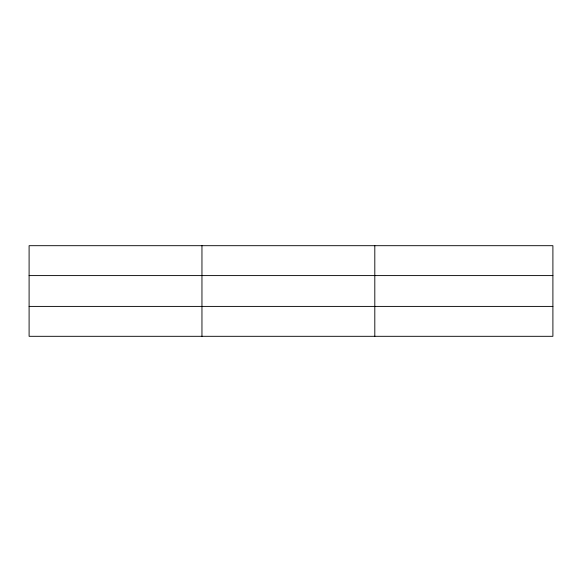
<?xml version="1.0" encoding="UTF-8"?>
<svg xmlns="http://www.w3.org/2000/svg" width="582" height="582" viewBox="0 0 582 582"><rect width="100%" height="100%" fill="white"/><g stroke="black" fill="none" stroke-linecap="round" stroke-linejoin="round"><path stroke-width="0.87" d="M201.954 245.691L201.954 336.309M374.808 245.691L374.808 336.309M552.9 306.408L552.9 336.309L29.1 336.309L29.1 245.691L552.9 245.691L552.9 306.408L29.1 306.408M29.1 275.592L552.9 275.592"/></g></svg>
